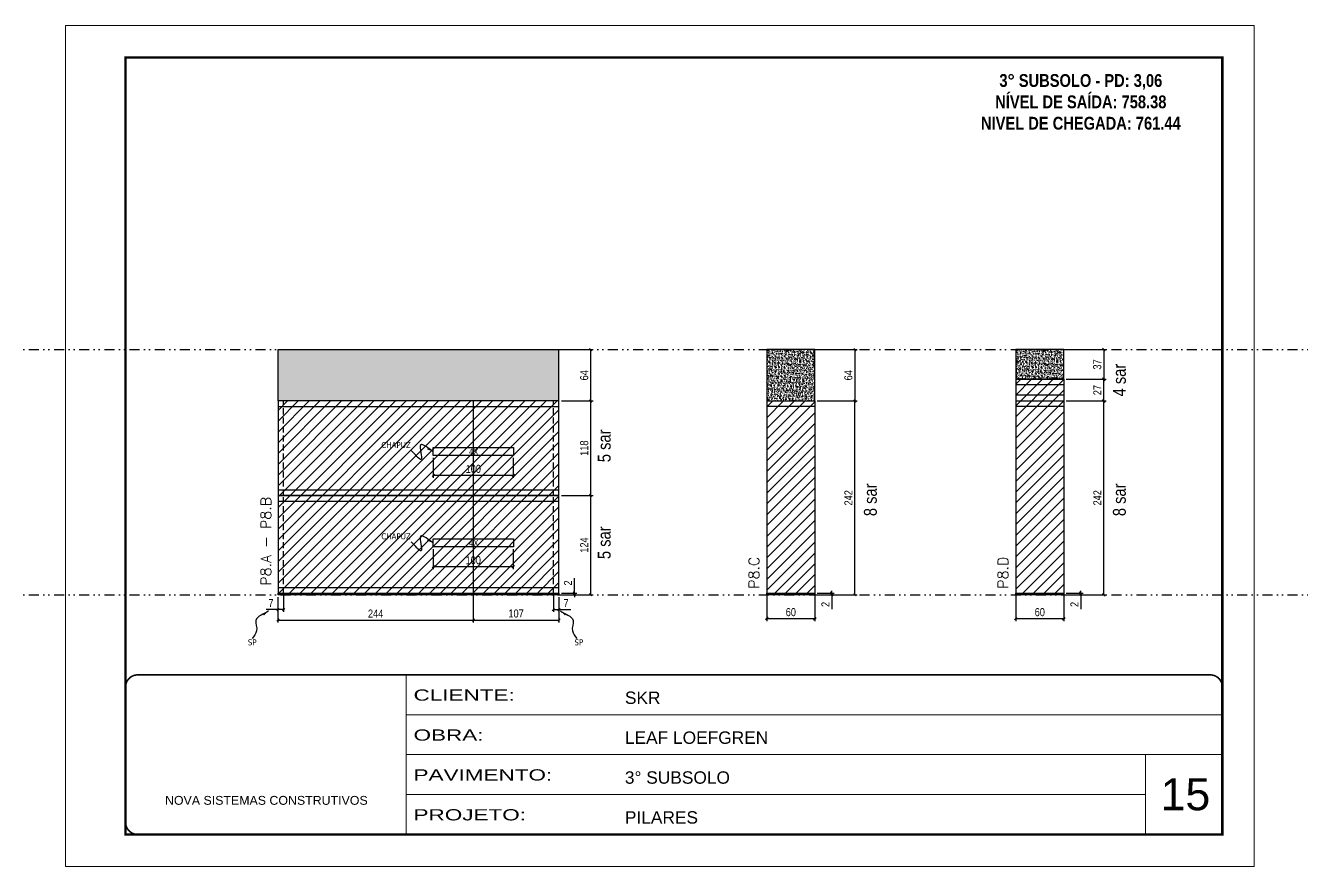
# Model space of a CAD drawing. Header units: millimetres. Extents: x 13777 to 27878, y -21631 to 6985.
# Drawn here: x 17547 to 19142, y 2489 to 3539 of the extents above; entities that cross this region are included whole.
import ezdxf

# ---------------------------------------------------------------- set-up
doc = ezdxf.new("R2010")
doc.units = ezdxf.units.MM
for name, pattern in [('CONTINUO', [0]), ('DASHED', [0.75, 0.5, -0.25]), ('DIVIDE2', [0.625, 0.25, -0.125, 0, -0.125, 0, -0.125]), ('HIDDEN', [0.375, 0.25, -0.125])]:
    doc.linetypes.add(name, pattern=pattern)
for name, color, linetype, lineweight in [('CARIMBO', 255, 'Continuous', 9), ('Folhas', 255, 'Continuous', 9), ('Hachura', 251, 'Continuous', 9), ('SARRAFO DE PRESSAO', 251, 'DASHED', 9), ('Texto Seção', 7, 'Continuous', 15)]:
    doc.layers.add(name, color=color, linetype=linetype, lineweight=lineweight)
for name, color, linetype in [('COTA', 241, 'Continuous'), ('NOMENCLATURA', 7, 'Continuous'), ('Nível', 160, 'Continuous'), ('Painéis', 200, 'Continuous'), ('Romaneio', 10, 'Continuous'), ('SARR_2.2x10', 60, 'Continuous'), ('SARR_2.2x7', 40, 'Continuous'), ('Sarrafo de Pressão', 42, 'HIDDEN'), ('texto', 7, 'Continuous')]:
    doc.layers.add(name, color=color, linetype=linetype)
doc.styles.add('ARIAL', font='arial.ttf')
doc.styles.add('ARIAL_NARROW', font='ARIALN.TTF', dxfattribs={"height": 0.2})
doc.styles.add('COTA TECNICA', font='techl___.ttf', dxfattribs={"height": 10})
doc.styles.add('COTA TECNICA-50', font='techl___.ttf', dxfattribs={"height": 10})
doc.styles.add('REGUA-120', font='ROMANS.shx', dxfattribs={"height": 15})
doc.styles.add('ROMANC', font='techb___.ttf', dxfattribs={"height": 2.5})
doc.styles.get("Standard").update_dxf_attribs({"font": 'arial.ttf'})
doc.styles.add('Tecnologia', font='')
doc.styles.get('Tecnologia').set_extended_font_data('Forgotten Futurist')
doc.dimstyles.new('COTA PAINEL-50', dxfattribs={"dimtxt": 10, "dimasz": 3, "dimexe": 3, "dimexo": 3, "dimgap": 3, "dimtad": 1, "dimdec": 1, "dimzin": 12, "dimdsep": 46, "dimtxsty": 'COTA TECNICA-50', "dimblk1": 'OBLIQUE', "dimblk2": 'OBLIQUE', "dimsah": 1, "dimcen": 0.9, "dimclrd": 4, "dimclre": 4, "dimclrt": 240, "dimadec": 1, "dimazin": 3, "dimtfac": 1, "dimtdec": 1, "dimtmove": 0, "dimatfit": 3, "dimfxl": 1, "dimtolj": 1, "dimtzin": 12, "dimarcsym": 0})
doc.dimstyles.new('PAINEL', dxfattribs={"dimtxt": 10, "dimasz": 3, "dimexe": 3, "dimexo": 3, "dimgap": 3, "dimtad": 1, "dimdec": 1, "dimzin": 12, "dimdsep": 46, "dimtxsty": 'COTA TECNICA', "dimblk1": 'OBLIQUE', "dimblk2": 'OBLIQUE', "dimsah": 1, "dimcen": 0.9, "dimclrd": 4, "dimclre": 4, "dimclrt": 240, "dimadec": 1, "dimazin": 3, "dimtfac": 1, "dimtdec": 1, "dimtmove": 0, "dimatfit": 3, "dimfxl": 1, "dimtolj": 1, "dimtzin": 12, "dimarcsym": 0})
doc.dimstyles.get("Standard").update_dxf_attribs({"dimtxt": 0.18, "dimasz": 0.18, "dimexe": 0.18, "dimexo": 0.0625, "dimgap": 0.09, "dimtad": 0, "dimtih": 1, "dimtoh": 1, "dimdec": 4, "dimzin": 0, "dimdsep": 46, "dimtxsty": 'Standard', "dimcen": 0.09, "dimadec": 0, "dimazin": 0, "dimtfac": 1, "dimtdec": 4, "dimtofl": 0, "dimtmove": 0, "dimatfit": 3, "dimfxl": 1, "dimtolj": 1, "dimtzin": 0, "dimarcsym": 0})

# ---------------------------------------------------------------- blocks, each defined once
blk = doc.blocks.new('9999999999')
at = {"color": 30, "linetype": 'CONTINUO'}
for p, q in [((98564.6, 34230.2), (98564.6, 34429.4)), ((98564.6, 34379.6), (99584, 34379.6)), ((98564.6, 34329.8), (99488, 34329.8)), ((99584, 34329.8), (99488, 34329.8)), ((99488, 34329.8), (99488, 34230.2)), ((98564.6, 34280), (99488, 34280))]:
    blk.add_line(p, q, dxfattribs=at)
at = {"color": 30, "linetype": 'CONTINUO', "const_width": 2}
blk.add_lwpolyline([(99584, 34230.2), (99584, 34414.4, 0.414214), (99569, 34429.4), (98229, 34429.4, 0.414214), (98214, 34414.4), (98214, 34245.2, 0.414214), (98229, 34230.2), (99584, 34230.2)], format="xyb", dxfattribs=at)
at = {"layer": 'Folhas'}
blk.add_lwpolyline([(98139, 34190.2), (99624, 34190.2), (99624, 35240.2), (98139, 35240.2)], close=True, dxfattribs=at)
at = {"layer": 'Folhas', "color": 30, "const_width": 3}
blk.add_lwpolyline([(98214, 34230.2), (99584, 34230.2), (99584, 35200.2), (98214, 35200.2)], close=True, dxfattribs=at)
at = {"color": 7, "linetype": 'Continuous', "ltscale": 5, "style": 'ARIAL'}
for s, height, p in [('SKR', 15.48, (98837.7, 34393.1)), ('LEAF LOEFGREN', 15.483, (98837.7, 34343.3)), ('3° SUBSOLO', 15.48, (98837.7, 34293.5)), ('NOVA SISTEMAS CONSTRUTIVOS', 11.059, (98263.2, 34267.2)), ('PILARES', 15.48, (98837.7, 34243.7))]:
    blk.add_text(s, height=height, dxfattribs=at).set_placement(p)
at = {"layer": 'Folhas', "color": 7, "style": 'Tecnologia', "width": 1.5}
for s, p in [('CLIENTE:', (98573.7, 34397.2)), ('OBRA:', (98573.7, 34347.3)), ('PAVIMENTO:', (98573.7, 34297.5)), ('PROJETO:', (98573.7, 34247.7))]:
    blk.add_text(s, height=14, dxfattribs=at).set_placement(p)
blk = doc.blocks.new('_Oblique')
at = {"color": 0, "linetype": 'ByBlock', "lineweight": -2}
blk.add_line((-0.5, -0.5), (0.5, 0.5), dxfattribs=at)
blk = doc.blocks.new('*D1278')
at = {"layer": 'COTA', "color": 4, "lineweight": -2, "transparency": 16777216}
for p, q in [((17862.3, 2825.3), (17862.3, 2806.8)), ((17869.3, 2827.3), (17869.3, 2806.8)), ((17862.3, 2809.8), (17847.6, 2809.8)), ((17869.3, 2809.8), (17862.3, 2809.8))]:
    blk.add_line(p, q, dxfattribs=at)
at = {"layer": 'Defpoints', "color": 0, "transparency": 16777216}
for p in [(17862.3, 2828.3), (17869.3, 2830.3), (17862.3, 2809.8)]:
    blk.add_point(p, dxfattribs=at)
at = {"layer": 'COTA', "color": 4, "lineweight": -2, "transparency": 16777216, "xscale": 3, "yscale": 3, "zscale": 3, "rotation": 180}
blk.add_blockref('_Oblique', (17862.3, 2809.8), dxfattribs=at)
at = {"layer": 'COTA', "color": 4, "lineweight": -2, "transparency": 16777216, "xscale": 3, "yscale": 3, "zscale": 3}
blk.add_blockref('_Oblique', (17869.3, 2809.8), dxfattribs=at)
at = {"layer": 'COTA', "color": 240, "transparency": 16777216, "insert": (17853.5, 2817.8), "char_height": 10, "attachment_point": 5, "style": 'COTA TECNICA-50'}
blk.add_mtext('\\A1;7', dxfattribs=at)
blk = doc.blocks.new('*D1279')
at = {"layer": 'COTA', "color": 4, "lineweight": -2, "transparency": 16777216}
for p, q in [((18206.3, 2827.3), (18206.3, 2806.8)), ((18213.3, 2825.3), (18213.3, 2806.8)), ((18206.3, 2809.8), (18213.3, 2809.8)), ((18213.3, 2809.8), (18228.1, 2809.8))]:
    blk.add_line(p, q, dxfattribs=at)
at = {"layer": 'Defpoints', "color": 0, "transparency": 16777216}
for p in [(18206.3, 2830.3), (18213.3, 2828.3), (18213.3, 2809.8)]:
    blk.add_point(p, dxfattribs=at)
at = {"layer": 'COTA', "color": 4, "lineweight": -2, "transparency": 16777216, "xscale": 3, "yscale": 3, "zscale": 3, "rotation": 180}
blk.add_blockref('_Oblique', (18206.3, 2809.8), dxfattribs=at)
at = {"layer": 'COTA', "color": 4, "lineweight": -2, "transparency": 16777216, "xscale": 3, "yscale": 3, "zscale": 3}
blk.add_blockref('_Oblique', (18213.3, 2809.8), dxfattribs=at)
at = {"layer": 'COTA', "color": 240, "transparency": 16777216, "insert": (18222.2, 2817.8), "char_height": 10, "attachment_point": 5, "style": 'COTA TECNICA-50'}
blk.add_mtext('\\A1;7', dxfattribs=at)
blk = doc.blocks.new('*D1280')
at = {"layer": 'Defpoints', "color": 0, "linetype": 'ByBlock', "transparency": 16777216}
for p in [(18213.3, 2952.3), (18253, 2952.3), (18213.3, 2828.3)]:
    blk.add_point(p, dxfattribs=at)
at = {"layer": 'Romaneio', "color": 4, "linetype": 'ByBlock', "lineweight": -2, "transparency": 16777216}
for p, q in [((18216.3, 2952.3), (18256, 2952.3)), ((18253, 2828.3), (18253, 2952.3)), ((18216.3, 2828.3), (18256, 2828.3))]:
    blk.add_line(p, q, dxfattribs=at)
at = {"layer": 'Romaneio', "color": 4, "linetype": 'ByBlock', "lineweight": -2, "transparency": 16777216, "xscale": 3, "yscale": 3, "zscale": 3}
for p, rotation in [((18253, 2952.3), 90), ((18253, 2828.3), 270)]:
    blk.add_blockref('_Oblique', p, dxfattribs=dict(at, rotation=rotation))
at = {"layer": 'Romaneio', "color": 240, "linetype": 'ByBlock', "transparency": 16777216, "insert": (18244.9, 2890.3), "char_height": 10, "attachment_point": 5, "rotation": 90, "style": 'COTA TECNICA'}
blk.add_mtext('\\A1;124', dxfattribs=at)
blk = doc.blocks.new('*D1281')
at = {"layer": 'Defpoints', "color": 0, "linetype": 'ByBlock', "transparency": 16777216}
for p in [(18213.3, 2952.3), (18253, 2952.3), (18213.3, 2828.3)]:
    blk.add_point(p, dxfattribs=at)
at = {"layer": 'Romaneio', "color": 4, "linetype": 'ByBlock', "lineweight": -2, "transparency": 16777216}
for p, q in [((18216.3, 2952.3), (18256, 2952.3)), ((18253, 2828.3), (18253, 2952.3)), ((18216.3, 2828.3), (18256, 2828.3))]:
    blk.add_line(p, q, dxfattribs=at)
at = {"layer": 'Romaneio', "color": 4, "linetype": 'ByBlock', "lineweight": -2, "transparency": 16777216, "xscale": 3, "yscale": 3, "zscale": 3}
for p, rotation in [((18253, 2952.3), 90), ((18253, 2828.3), 270)]:
    blk.add_blockref('_Oblique', p, dxfattribs=dict(at, rotation=rotation))
at = {"layer": 'Romaneio', "color": 240, "linetype": 'ByBlock', "transparency": 16777216, "insert": (18244.9, 2890.3), "char_height": 10, "attachment_point": 5, "rotation": 90, "style": 'COTA TECNICA'}
blk.add_mtext('\\A1;124', dxfattribs=at)
blk = doc.blocks.new('*D1282')
at = {"layer": 'COTA', "color": 4, "lineweight": -2, "transparency": 16777216}
for p, q in [((18216.3, 3070.3), (18256, 3070.3)), ((18253, 2952.3), (18253, 3070.3)), ((18216.3, 2952.3), (18256, 2952.3))]:
    blk.add_line(p, q, dxfattribs=at)
at = {"layer": 'Defpoints', "color": 0, "transparency": 16777216}
for p in [(18213.3, 3070.3), (18253, 3070.3), (18213.3, 2952.3)]:
    blk.add_point(p, dxfattribs=at)
at = {"layer": 'COTA', "color": 4, "lineweight": -2, "transparency": 16777216, "xscale": 3, "yscale": 3, "zscale": 3}
for p, rotation in [((18253, 3070.3), 90), ((18253, 2952.3), 270)]:
    blk.add_blockref('_Oblique', p, dxfattribs=dict(at, rotation=rotation))
at = {"layer": 'COTA', "color": 240, "transparency": 16777216, "insert": (18244.9, 3011.3), "char_height": 10, "attachment_point": 5, "rotation": 90, "style": 'COTA TECNICA-50'}
blk.add_mtext('\\A1;118', dxfattribs=at)
blk = doc.blocks.new('*D1283')
at = {"layer": 'COTA', "color": 4, "lineweight": -2, "transparency": 16777216}
for p, q in [((18232.6, 2830.3), (18232.6, 2849.1)), ((18216.3, 2830.3), (18235.6, 2830.3)), ((18216.3, 2828.3), (18235.6, 2828.3)), ((18232.6, 2828.3), (18232.6, 2830.3)), ((18232.6, 2828.3), (18232.6, 2825.3))]:
    blk.add_line(p, q, dxfattribs=at)
at = {"layer": 'Defpoints', "color": 0, "transparency": 16777216}
for p in [(18213.3, 2830.3), (18213.3, 2828.3), (18232.6, 2828.3)]:
    blk.add_point(p, dxfattribs=at)
at = {"layer": 'COTA', "color": 4, "lineweight": -2, "transparency": 16777216, "xscale": 3, "yscale": 3, "zscale": 3}
for p, rotation in [((18232.6, 2830.3), 270), ((18232.6, 2828.3), 90)]:
    blk.add_blockref('_Oblique', p, dxfattribs=dict(at, rotation=rotation))
at = {"layer": 'COTA', "color": 240, "transparency": 16777216, "insert": (18224.6, 2843), "char_height": 10, "attachment_point": 5, "rotation": 90, "style": 'COTA TECNICA-50'}
blk.add_mtext('\\A1;2', dxfattribs=at)
blk = doc.blocks.new('*D1290')
at = {"layer": 'COTA', "color": 4, "lineweight": -2, "transparency": 16777216}
for p, q in [((17862.3, 2825.3), (17862.3, 2793.7)), ((18106.3, 2827.3), (18106.3, 2793.7)), ((17862.3, 2796.7), (18106.3, 2796.7))]:
    blk.add_line(p, q, dxfattribs=at)
at = {"layer": 'Defpoints', "color": 0, "transparency": 16777216}
for p in [(17862.3, 2828.3), (18106.3, 2830.3), (18106.3, 2796.7)]:
    blk.add_point(p, dxfattribs=at)
at = {"layer": 'COTA', "color": 4, "lineweight": -2, "transparency": 16777216, "xscale": 3, "yscale": 3, "zscale": 3, "rotation": 180}
blk.add_blockref('_Oblique', (17862.3, 2796.7), dxfattribs=at)
at = {"layer": 'COTA', "color": 4, "lineweight": -2, "transparency": 16777216, "xscale": 3, "yscale": 3, "zscale": 3}
blk.add_blockref('_Oblique', (18106.3, 2796.7), dxfattribs=at)
at = {"layer": 'COTA', "color": 240, "transparency": 16777216, "insert": (17984.3, 2804.8), "char_height": 10, "attachment_point": 5, "style": 'COTA TECNICA-50'}
blk.add_mtext('\\A1;244', dxfattribs=at)
blk = doc.blocks.new('*D1291')
at = {"layer": 'COTA', "color": 4, "lineweight": -2, "transparency": 16777216}
for p, q in [((18106.3, 2827.3), (18106.3, 2793.7)), ((18213.3, 2825.3), (18213.3, 2793.7)), ((18106.3, 2796.7), (18213.3, 2796.7))]:
    blk.add_line(p, q, dxfattribs=at)
at = {"layer": 'Defpoints', "color": 0, "transparency": 16777216}
for p in [(18106.3, 2830.3), (18213.3, 2828.3), (18213.3, 2796.7)]:
    blk.add_point(p, dxfattribs=at)
at = {"layer": 'COTA', "color": 4, "lineweight": -2, "transparency": 16777216, "xscale": 3, "yscale": 3, "zscale": 3, "rotation": 180}
blk.add_blockref('_Oblique', (18106.3, 2796.7), dxfattribs=at)
at = {"layer": 'COTA', "color": 4, "lineweight": -2, "transparency": 16777216, "xscale": 3, "yscale": 3, "zscale": 3}
blk.add_blockref('_Oblique', (18213.3, 2796.7), dxfattribs=at)
at = {"layer": 'COTA', "color": 240, "transparency": 16777216, "insert": (18159.8, 2804.8), "char_height": 10, "attachment_point": 5, "style": 'COTA TECNICA-50'}
blk.add_mtext('\\A1;107', dxfattribs=at)
blk = doc.blocks.new('*D1292')
at = {"layer": 'COTA', "color": 4, "linetype": 'ByBlock', "lineweight": -2, "transparency": 16777216}
for p, q in [((18056.3, 2885.1), (18056.3, 2860.2)), ((18156.3, 2885.1), (18156.3, 2860.2)), ((18156.3, 2863.2), (18056.3, 2863.2))]:
    blk.add_line(p, q, dxfattribs=at)
at = {"layer": 'Defpoints', "color": 0, "linetype": 'ByBlock', "transparency": 16777216}
for p in [(18056.3, 2888.1), (18156.3, 2888.1), (18056.3, 2863.2)]:
    blk.add_point(p, dxfattribs=at)
at = {"layer": 'COTA', "color": 4, "linetype": 'ByBlock', "lineweight": -2, "transparency": 16777216, "xscale": 3, "yscale": 3, "zscale": 3, "rotation": 180}
blk.add_blockref('_Oblique', (18056.3, 2863.2), dxfattribs=at)
at = {"layer": 'COTA', "color": 4, "linetype": 'ByBlock', "lineweight": -2, "transparency": 16777216, "xscale": 3, "yscale": 3, "zscale": 3}
blk.add_blockref('_Oblique', (18156.3, 2863.2), dxfattribs=at)
at = {"layer": 'COTA', "color": 240, "linetype": 'ByBlock', "transparency": 16777216, "insert": (18106.3, 2871.3), "char_height": 10, "attachment_point": 5, "style": 'COTA TECNICA'}
blk.add_mtext('\\A1;100', dxfattribs=at)
blk = doc.blocks.new('*D1293')
at = {"layer": 'COTA', "color": 4, "linetype": 'ByBlock', "lineweight": -2, "transparency": 16777216}
for p, q in [((18056.3, 2999.2), (18056.3, 2974.3)), ((18156.3, 2999.2), (18156.3, 2974.3)), ((18156.3, 2977.3), (18056.3, 2977.3))]:
    blk.add_line(p, q, dxfattribs=at)
at = {"layer": 'Defpoints', "color": 0, "linetype": 'ByBlock', "transparency": 16777216}
for p in [(18056.3, 3002.2), (18156.3, 3002.2), (18056.3, 2977.3)]:
    blk.add_point(p, dxfattribs=at)
at = {"layer": 'COTA', "color": 4, "linetype": 'ByBlock', "lineweight": -2, "transparency": 16777216, "xscale": 3, "yscale": 3, "zscale": 3, "rotation": 180}
blk.add_blockref('_Oblique', (18056.3, 2977.3), dxfattribs=at)
at = {"layer": 'COTA', "color": 4, "linetype": 'ByBlock', "lineweight": -2, "transparency": 16777216, "xscale": 3, "yscale": 3, "zscale": 3}
blk.add_blockref('_Oblique', (18156.3, 2977.3), dxfattribs=at)
at = {"layer": 'COTA', "color": 240, "linetype": 'ByBlock', "transparency": 16777216, "insert": (18106.3, 2985.4), "char_height": 10, "attachment_point": 5, "style": 'COTA TECNICA'}
blk.add_mtext('\\A1;100', dxfattribs=at)
blk = doc.blocks.new('*D1294')
at = {"layer": 'COTA', "color": 4, "lineweight": -2, "transparency": 16777216}
for p, q in [((18216.3, 3134.3), (18256, 3134.3)), ((18253, 3070.3), (18253, 3134.3)), ((18216.3, 3070.3), (18256, 3070.3))]:
    blk.add_line(p, q, dxfattribs=at)
at = {"layer": 'Defpoints', "color": 0, "transparency": 16777216}
for p in [(18213.3, 3134.3), (18253, 3134.3), (18213.3, 3070.3)]:
    blk.add_point(p, dxfattribs=at)
at = {"layer": 'COTA', "color": 4, "lineweight": -2, "transparency": 16777216, "xscale": 3, "yscale": 3, "zscale": 3}
for p, rotation in [((18253, 3134.3), 90), ((18253, 3070.3), 270)]:
    blk.add_blockref('_Oblique', p, dxfattribs=dict(at, rotation=rotation))
at = {"layer": 'COTA', "color": 240, "transparency": 16777216, "insert": (18244.9, 3102.3), "char_height": 10, "attachment_point": 5, "rotation": 90, "style": 'COTA TECNICA'}
blk.add_mtext('\\A1;64', dxfattribs=at)
blk = doc.blocks.new('*D1284')
at = {"layer": 'COTA', "color": 4, "lineweight": -2, "transparency": 16777216}
for p, q in [((18473, 2827.3), (18473, 2795.4)), ((18533, 2827.3), (18533, 2795.4)), ((18473, 2798.4), (18533, 2798.4))]:
    blk.add_line(p, q, dxfattribs=at)
at = {"layer": 'Defpoints', "color": 0, "transparency": 16777216}
for p in [(18473, 2830.3), (18533, 2830.3), (18533, 2798.4)]:
    blk.add_point(p, dxfattribs=at)
at = {"layer": 'COTA', "color": 4, "lineweight": -2, "transparency": 16777216, "xscale": 3, "yscale": 3, "zscale": 3, "rotation": 180}
blk.add_blockref('_Oblique', (18473, 2798.4), dxfattribs=at)
at = {"layer": 'COTA', "color": 4, "lineweight": -2, "transparency": 16777216, "xscale": 3, "yscale": 3, "zscale": 3}
blk.add_blockref('_Oblique', (18533, 2798.4), dxfattribs=at)
at = {"layer": 'COTA', "color": 240, "transparency": 16777216, "insert": (18503, 2806.5), "char_height": 10, "attachment_point": 5, "style": 'COTA TECNICA'}
blk.add_mtext('\\A1;60', dxfattribs=at)
blk = doc.blocks.new('*D1285')
at = {"layer": 'COTA', "color": 4, "lineweight": -2, "transparency": 16777216}
for p, q in [((18536, 2830.3), (18557.2, 2830.3)), ((18536, 2828.3), (18557.2, 2828.3)), ((18554.2, 2830.3), (18554.2, 2833.3)), ((18554.2, 2830.3), (18554.2, 2828.3)), ((18554.2, 2828.3), (18554.2, 2810.2))]:
    blk.add_line(p, q, dxfattribs=at)
at = {"layer": 'Defpoints', "color": 0, "transparency": 16777216}
for p in [(18533, 2830.3), (18533, 2828.3), (18554.2, 2830.3)]:
    blk.add_point(p, dxfattribs=at)
at = {"layer": 'COTA', "color": 4, "lineweight": -2, "transparency": 16777216, "xscale": 3, "yscale": 3, "zscale": 3}
for p, rotation in [((18554.2, 2830.3), 270), ((18554.2, 2828.3), 90)]:
    blk.add_blockref('_Oblique', p, dxfattribs=dict(at, rotation=rotation))
at = {"layer": 'COTA', "color": 240, "transparency": 16777216, "insert": (18546.2, 2816.2), "char_height": 10, "attachment_point": 5, "rotation": 90, "style": 'COTA TECNICA-50'}
blk.add_mtext('\\A1;2', dxfattribs=at)
blk = doc.blocks.new('*D1295')
at = {"layer": 'COTA', "color": 4, "linetype": 'ByBlock', "lineweight": -2, "transparency": 16777216}
for p, q in [((18536, 3134.3), (18586, 3134.3)), ((18583, 3134.3), (18583, 3070.3)), ((18536, 3070.3), (18586, 3070.3))]:
    blk.add_line(p, q, dxfattribs=at)
at = {"layer": 'Defpoints', "color": 0, "linetype": 'ByBlock', "transparency": 16777216}
for p in [(18533, 3134.3), (18533, 3070.3), (18583, 3070.3)]:
    blk.add_point(p, dxfattribs=at)
at = {"layer": 'COTA', "color": 4, "linetype": 'ByBlock', "lineweight": -2, "transparency": 16777216, "xscale": 3, "yscale": 3, "zscale": 3}
for p, rotation in [((18583, 3134.3), 90), ((18583, 3070.3), 270)]:
    blk.add_blockref('_Oblique', p, dxfattribs=dict(at, rotation=rotation))
at = {"layer": 'COTA', "color": 240, "linetype": 'ByBlock', "transparency": 16777216, "insert": (18574.9, 3102.3), "char_height": 10, "attachment_point": 5, "rotation": 90, "style": 'COTA TECNICA'}
blk.add_mtext('\\A1;64', dxfattribs=at)
blk = doc.blocks.new('*D1286')
at = {"layer": 'COTA', "color": 4, "lineweight": -2, "transparency": 16777216}
for p, q in [((18536, 3070.3), (18586, 3070.3)), ((18583, 2828.3), (18583, 3070.3)), ((18536, 2828.3), (18586, 2828.3))]:
    blk.add_line(p, q, dxfattribs=at)
at = {"layer": 'Defpoints', "color": 0, "transparency": 16777216}
for p in [(18533, 3070.3), (18583, 3070.3), (18533, 2828.3)]:
    blk.add_point(p, dxfattribs=at)
at = {"layer": 'COTA', "color": 4, "lineweight": -2, "transparency": 16777216, "xscale": 3, "yscale": 3, "zscale": 3}
for p, rotation in [((18583, 3070.3), 90), ((18583, 2828.3), 270)]:
    blk.add_blockref('_Oblique', p, dxfattribs=dict(at, rotation=rotation))
at = {"layer": 'COTA', "color": 240, "transparency": 16777216, "insert": (18574.9, 2949.3), "char_height": 10, "attachment_point": 5, "rotation": 90, "style": 'COTA TECNICA-50'}
blk.add_mtext('\\A1;242', dxfattribs=at)
blk = doc.blocks.new('*D1287')
at = {"layer": 'COTA', "color": 4, "lineweight": -2, "transparency": 16777216}
for p, q in [((18784, 2827.3), (18784, 2795.4)), ((18844, 2827.3), (18844, 2795.4)), ((18784, 2798.4), (18844, 2798.4))]:
    blk.add_line(p, q, dxfattribs=at)
at = {"layer": 'Defpoints', "color": 0, "transparency": 16777216}
for p in [(18784, 2830.3), (18844, 2830.3), (18844, 2798.4)]:
    blk.add_point(p, dxfattribs=at)
at = {"layer": 'COTA', "color": 4, "lineweight": -2, "transparency": 16777216, "xscale": 3, "yscale": 3, "zscale": 3, "rotation": 180}
blk.add_blockref('_Oblique', (18784, 2798.4), dxfattribs=at)
at = {"layer": 'COTA', "color": 4, "lineweight": -2, "transparency": 16777216, "xscale": 3, "yscale": 3, "zscale": 3}
blk.add_blockref('_Oblique', (18844, 2798.4), dxfattribs=at)
at = {"layer": 'COTA', "color": 240, "transparency": 16777216, "insert": (18814, 2806.5), "char_height": 10, "attachment_point": 5, "style": 'COTA TECNICA'}
blk.add_mtext('\\A1;60', dxfattribs=at)
blk = doc.blocks.new('*D1288')
at = {"layer": 'COTA', "color": 4, "lineweight": -2, "transparency": 16777216}
for p, q in [((18847, 2830.3), (18868.2, 2830.3)), ((18847, 2828.3), (18868.2, 2828.3)), ((18865.2, 2830.3), (18865.2, 2833.3)), ((18865.2, 2830.3), (18865.2, 2828.3)), ((18865.2, 2828.3), (18865.2, 2810.2))]:
    blk.add_line(p, q, dxfattribs=at)
at = {"layer": 'Defpoints', "color": 0, "transparency": 16777216}
for p in [(18844, 2830.3), (18844, 2828.3), (18865.2, 2830.3)]:
    blk.add_point(p, dxfattribs=at)
at = {"layer": 'COTA', "color": 4, "lineweight": -2, "transparency": 16777216, "xscale": 3, "yscale": 3, "zscale": 3}
for p, rotation in [((18865.2, 2830.3), 270), ((18865.2, 2828.3), 90)]:
    blk.add_blockref('_Oblique', p, dxfattribs=dict(at, rotation=rotation))
at = {"layer": 'COTA', "color": 240, "transparency": 16777216, "insert": (18857.2, 2816.2), "char_height": 10, "attachment_point": 5, "rotation": 90, "style": 'COTA TECNICA-50'}
blk.add_mtext('\\A1;2', dxfattribs=at)
blk = doc.blocks.new('*D1296')
at = {"layer": 'COTA', "color": 4, "linetype": 'ByBlock', "lineweight": -2, "transparency": 16777216}
for p, q in [((18847, 3134.3), (18897, 3134.3)), ((18894, 3134.3), (18894, 3097.3)), ((18847, 3097.3), (18897, 3097.3))]:
    blk.add_line(p, q, dxfattribs=at)
at = {"layer": 'Defpoints', "color": 0, "linetype": 'ByBlock', "transparency": 16777216}
for p in [(18844, 3134.3), (18844, 3097.3), (18894, 3097.3)]:
    blk.add_point(p, dxfattribs=at)
at = {"layer": 'COTA', "color": 4, "linetype": 'ByBlock', "lineweight": -2, "transparency": 16777216, "xscale": 3, "yscale": 3, "zscale": 3}
for p, rotation in [((18894, 3134.3), 90), ((18894, 3097.3), 270)]:
    blk.add_blockref('_Oblique', p, dxfattribs=dict(at, rotation=rotation))
at = {"layer": 'COTA', "color": 240, "linetype": 'ByBlock', "transparency": 16777216, "insert": (18885.8, 3115.8), "char_height": 10, "attachment_point": 5, "rotation": 90, "style": 'COTA TECNICA'}
blk.add_mtext('\\A1;37', dxfattribs=at)
blk = doc.blocks.new('*D1289')
at = {"layer": 'COTA', "color": 4, "lineweight": -2, "transparency": 16777216}
for p, q in [((18847, 3070.3), (18897, 3070.3)), ((18894, 2828.3), (18894, 3070.3)), ((18847, 2828.3), (18897, 2828.3))]:
    blk.add_line(p, q, dxfattribs=at)
at = {"layer": 'Defpoints', "color": 0, "transparency": 16777216}
for p in [(18844, 3070.3), (18894, 3070.3), (18844, 2828.3)]:
    blk.add_point(p, dxfattribs=at)
at = {"layer": 'COTA', "color": 4, "lineweight": -2, "transparency": 16777216, "xscale": 3, "yscale": 3, "zscale": 3}
for p, rotation in [((18894, 3070.3), 90), ((18894, 2828.3), 270)]:
    blk.add_blockref('_Oblique', p, dxfattribs=dict(at, rotation=rotation))
at = {"layer": 'COTA', "color": 240, "transparency": 16777216, "insert": (18885.9, 2949.3), "char_height": 10, "attachment_point": 5, "rotation": 90, "style": 'COTA TECNICA-50'}
blk.add_mtext('\\A1;242', dxfattribs=at)
blk = doc.blocks.new('*D1297')
at = {"layer": 'COTA', "color": 4, "lineweight": -2, "transparency": 16777216}
for p, q in [((18847, 3097.3), (18897, 3097.3)), ((18894, 3070.3), (18894, 3097.3)), ((18847, 3070.3), (18897, 3070.3))]:
    blk.add_line(p, q, dxfattribs=at)
at = {"layer": 'Defpoints', "color": 0, "transparency": 16777216}
for p in [(18844, 3097.3), (18894, 3097.3), (18844, 3070.3)]:
    blk.add_point(p, dxfattribs=at)
at = {"layer": 'COTA', "color": 4, "lineweight": -2, "transparency": 16777216, "xscale": 3, "yscale": 3, "zscale": 3}
for p, rotation in [((18894, 3097.3), 90), ((18894, 3070.3), 270)]:
    blk.add_blockref('_Oblique', p, dxfattribs=dict(at, rotation=rotation))
at = {"layer": 'COTA', "color": 240, "transparency": 16777216, "insert": (18885.9, 3083.8), "char_height": 10, "attachment_point": 5, "rotation": 90, "style": 'COTA TECNICA'}
blk.add_mtext('\\A1;27', dxfattribs=at)

msp = doc.modelspace()

# ---------------------------------------------------------------- hatches: boundary and pattern name
at = {"layer": 'COTA'}
h = msp.add_hatch(dxfattribs=at)
h.set_pattern_fill('AR-CONC', color=256, scale=0.03)
h.set_pattern_definition([(50, (-52.0648, -2327.15), (5.4655401, -0.4781726), [0.5715, -6.2865]), (355, (-52.065, -2327.15), (-1.0573026, 5.7317054), [0.4572, -5.0292175]), (100.451445, (-51.6093, -2327.19), (4.4082374, 5.2535326), [0.4857003, -5.3427073]), (46.1842, (-52.065, -2325.626), (8.1323712, -1.2612698), [0.85725, -9.42975]), (96.635558, (-51.387, -2325.731), (7.122124, 7.4227837), [0.7285507, -8.0140682]), (351.18415, (-52.065, -2325.626), (7.122124, 7.4227837), [0.685799, -7.543792]), (21, (-51.3028, -2326.007), (4.5484317, -3.0679559), [0.5715, -6.2865]), (326, (-51.303, -2326.007), (1.8540609, 5.525639), [0.4572, -5.0292]), (71.451445, (-50.9237, -2326.263), (6.4024926, 2.457683), [0.4857003, -5.3426981]), (37.5, (-52.0648, -2327.1502), (0.0926581, 2.53665117), [0, -4.96824, 0, -5.1054, 0, -5.04825]), (7.5, (-52.0648, -2327.1502), (2.00458988, 3.00541724), [0, -2.91084, 0, -4.85394, 0, -1.92405]), (327.5, (-53.764, -2327.1502), (4.06771786, -0.17186232), [0, -1.905, 0, -5.9436, 0, -7.8867]), (317.5, (-54.526, -2327.1502), (4.44387544, 0.7627947), [0, -2.4765, 0, -3.94716, 0, -5.6007])])
h.paths.add_polyline_path([(17862.35, 3134.29), (17862.35, 3070.29), (18213.35, 3070.29), (18213.35, 3134.29)])
h = msp.add_hatch(dxfattribs=at)
h.set_pattern_fill('AR-CONC', color=256, scale=0.03)
h.set_pattern_definition([(50, (-341.7775, -1178.575), (5.4655401, -0.4781726), [0.5715, -6.2865]), (355, (-341.7775, -1178.575), (-1.0573026, 5.7317054), [0.4572, -5.0292175]), (100.451445, (-341.322, -1178.615), (4.4082374, 5.2535326), [0.4857003, -5.3427073]), (46.1842, (-341.7775, -1177.051), (8.1323712, -1.2612698), [0.85725, -9.42975]), (96.635558, (-341.1, -1177.156), (7.122124, 7.4227837), [0.7285507, -8.0140682]), (351.18415, (-341.7775, -1177.051), (7.122124, 7.4227837), [0.685799, -7.543792]), (21, (-341.0155, -1177.432), (4.5484317, -3.0679559), [0.5715, -6.2865]), (326, (-341.0155, -1177.432), (1.8540609, 5.525639), [0.4572, -5.0292]), (71.451445, (-340.6364, -1177.688), (6.4024926, 2.457683), [0.4857003, -5.3426981]), (37.5, (-341.7775, -1178.5751), (0.0926581, 2.53665117), [0, -4.96824, 0, -5.1054, 0, -5.04825]), (7.5, (-341.7775, -1178.575), (2.00458988, 3.00541724), [0, -2.91084, 0, -4.85394, 0, -1.92405]), (327.5, (-343.4767, -1178.5751), (4.06771786, -0.17186232), [0, -1.905, 0, -5.9436, 0, -7.8867]), (317.5, (-344.2387, -1178.575), (4.44387544, 0.7627947), [0, -2.4765, 0, -3.94716, 0, -5.6007])])
h.paths.add_polyline_path([(18532.97, 3134.29), (18472.97, 3134.29), (18472.97, 3070.29), (18532.97, 3070.29)])
h = msp.add_hatch(dxfattribs=at)
h.set_pattern_fill('AR-CONC', color=256, scale=0.03)
h.set_pattern_definition([(50, (-20.7145, -1178.575), (5.4655401, -0.4781726), [0.5715, -6.2865]), (355, (-20.7145, -1178.575), (-1.0573026, 5.7317054), [0.4572, -5.0292175]), (100.451445, (-20.259, -1178.615), (4.4082374, 5.2535326), [0.4857003, -5.3427073]), (46.1842, (-20.7145, -1177.051), (8.1323712, -1.2612698), [0.85725, -9.42975]), (96.635558, (-20.037, -1177.156), (7.122124, 7.4227837), [0.7285507, -8.0140682]), (351.18415, (-20.7145, -1177.051), (7.122124, 7.4227837), [0.685799, -7.543792]), (21, (-19.9525, -1177.432), (4.5484317, -3.0679559), [0.5715, -6.2865]), (326, (-19.9525, -1177.432), (1.8540609, 5.525639), [0.4572, -5.0292]), (71.451445, (-19.5735, -1177.688), (6.4024926, 2.457683), [0.4857003, -5.3426981]), (37.5, (-20.7145, -1178.5751), (0.0926581, 2.53665117), [0, -4.96824, 0, -5.1054, 0, -5.04825]), (7.5, (-20.7145, -1178.575), (2.00458988, 3.00541724), [0, -2.91084, 0, -4.85394, 0, -1.92405]), (327.5, (-22.4138, -1178.5751), (4.06771786, -0.17186232), [0, -1.905, 0, -5.9436, 0, -7.8867]), (317.5, (-23.1758, -1178.575), (4.44387544, 0.7627947), [0, -2.4765, 0, -3.94716, 0, -5.6007])])
h.paths.add_polyline_path([(18844.03, 3134.29), (18784.03, 3134.29), (18784.03, 3097.29), (18844.03, 3097.29)])
at = {"layer": 'Hachura', "linetype": 'ByBlock'}
h = msp.add_hatch(dxfattribs=at)
h.set_pattern_fill('ANSI31', color=256, scale=3)
h.paths.add_polyline_path([(18106.35, 2952.29), (18106.35, 3070.29), (17862.35, 3070.29), (17862.35, 2952.29)])
h.paths.add_polyline_path([(18213.35, 3070.29), (18106.35, 3070.29), (18106.35, 2952.29), (18213.35, 2952.29)])
h.paths.add_polyline_path([(18213.35, 2952.29), (18106.35, 2952.29), (18106.35, 2830.29), (18213.35, 2830.29)])
h.paths.add_polyline_path([(17862.35, 2952.29), (17862.35, 2830.29), (18106.35, 2830.29), (18106.35, 2952.29)])
h.paths.add_polyline_path([(18532.97, 3070.31), (18472.97, 3070.31), (18472.97, 2830.29), (18532.97, 2830.29)])
h.paths.add_polyline_path([(18784.03, 2830.29), (18844.03, 2830.29), (18844.03, 3070.31), (18784.03, 3070.31)])
h.paths.add_polyline_path([(18784.03, 3097.29), (18784.03, 3070.31), (18844.03, 3070.31), (18844.03, 3097.29)])

# ---------------------------------------------------------------- linework, layer by layer
at = {"layer": 'COTA', "linetype": 'ByBlock'}
for p, q in [((17862.35, 3070.29), (17862.35, 3134.29)), ((17862.35, 3134.29), (18213.35, 3134.29)), ((18213.35, 3070.29), (18213.35, 3134.29)), ((18213.35, 3070.29), (18213.35, 3134.29))]:
    msp.add_line(p, q, dxfattribs=at)
for points in [[(18472.97, 3070.29), (18532.97, 3070.29), (18532.97, 3134.29), (18472.97, 3134.29)], [(18784.03, 3097.29), (18844.03, 3097.29), (18844.03, 3134.29), (18784.03, 3134.29)]]:
    msp.add_lwpolyline(points, close=True, dxfattribs=at)
at = {"layer": 'Nível', "color": 4, "linetype": 'DIVIDE2', "ltscale": 50}
for p, q in [((13777.11, 3134.29), (21531.15, 3134.29)), ((13777.11, 2828.29), (21531.15, 2828.29))]:
    msp.add_line(p, q, dxfattribs=at)
at = {"layer": 'Painéis'}
for p, q in [((18784.03, 3097.29), (18784.03, 2830.29)), ((18784.03, 3097.29), (18844.03, 3097.29)), ((18844.03, 3097.29), (18784.03, 3097.29)), ((18844.03, 3097.29), (18844.03, 2830.29)), ((18106.35, 3070.29), (18106.35, 2830.29)), ((18472.97, 3070.31), (18532.97, 3070.31)), ((18472.97, 3070.29), (18472.97, 2830.29)), ((18532.97, 3070.29), (18532.97, 2830.29)), ((18784.03, 3070.31), (18844.03, 3070.31)), ((18472.97, 2830.29), (18532.97, 2830.29)), ((18472.97, 2830.29), (18532.97, 2830.29)), ((18472.97, 2828.29), (18472.97, 2830.29)), ((18532.97, 2828.29), (18472.97, 2828.29)), ((18532.97, 2830.29), (18532.97, 2828.29)), ((18784.03, 2830.29), (18844.03, 2830.29)), ((18784.03, 2830.29), (18844.03, 2830.29)), ((18784.03, 2828.29), (18784.03, 2830.29)), ((18844.03, 2828.29), (18784.03, 2828.29)), ((18844.03, 2830.29), (18844.03, 2828.29))]:
    msp.add_line(p, q, dxfattribs=at)
for points in [[(18213.35, 3070.29), (17862.35, 3070.29), (17862.35, 2952.29), (18213.35, 2952.29)], [(18213.35, 2952.29), (17862.35, 2952.29), (17862.35, 2830.29), (18213.35, 2830.29)], [(18213.35, 2828.29), (17862.35, 2828.29), (17862.35, 2830.29), (18213.35, 2830.29)]]:
    msp.add_lwpolyline(points, close=True, dxfattribs=at)
at = {"layer": 'SARR_2.2x10'}
for points in [[(18056.35, 3012.21), (18156.35, 3012.21), (18156.35, 3002.21), (18056.35, 3002.21)], [(18056.35, 2898.13), (18156.35, 2898.13), (18156.35, 2888.13), (18056.35, 2888.13)]]:
    msp.add_lwpolyline(points, close=True, dxfattribs=at)
at = {"layer": 'SARR_2.2x7'}
for p, q in [((18844.03, 3090.29), (18784.03, 3090.29)), ((17862.35, 3063.29), (18106.35, 3063.29)), ((18106.35, 3063.29), (18213.35, 3063.29)), ((18532.97, 3063.31), (18472.97, 3063.31)), ((18844.03, 3077.31), (18784.03, 3077.31)), ((18844.03, 3063.31), (18784.03, 3063.31)), ((17862.35, 2959.29), (18106.35, 2959.29)), ((18106.35, 2959.29), (18213.35, 2959.29)), ((17862.35, 2945.29), (18106.35, 2945.29)), ((18106.35, 2945.29), (18213.35, 2945.29)), ((17862.35, 2837.29), (18106.35, 2837.29)), ((18106.35, 2837.29), (18213.35, 2837.29))]:
    msp.add_line(p, q, dxfattribs=at)
at = {"layer": 'Sarrafo de Pressão', "ltscale": 30}
for p, q in [((17869.35, 2952.29), (17869.35, 3070.29)), ((18206.35, 2952.29), (18206.35, 3070.29)), ((17869.35, 2830.29), (17869.35, 2952.29)), ((18206.35, 2830.29), (18206.35, 2952.29))]:
    msp.add_line(p, q, dxfattribs=at)

# ---------------------------------------------------------------- block references
at = {"layer": 'SARRAFO DE PRESSAO', "color": 6, "linetype": 'ByBlock'}
msp.add_blockref('9999999999', (-80542.01, -31701.2), dxfattribs=at)

# ---------------------------------------------------------------- texts
at = {"layer": 'CARIMBO', "style": 'ARIAL'}
msp.add_text('15', height=40, dxfattribs=at).set_placement((18964.83, 2559.15))
at = {"layer": 'NOMENCLATURA', "style": 'ARIAL_NARROW'}
for s, p in [('4 sar', (18921.41, 3075.9)), ('5 sar', (18277.86, 2993.8)), ('8 sar', (18610.35, 2926.4)), ('8 sar', (18921.41, 2926.4)), ('5 sar', (18277.86, 2872.8))]:
    msp.add_text(s, height=16, rotation=90, dxfattribs=at).set_placement(p)
at = {"layer": 'NOMENCLATURA', "color": 2, "insert": (18865.25, 3505.06), "char_height": 16, "attachment_point": 2, "style": 'ROMANC'}
msp.add_mtext_dynamic_manual_height_columns('\\P3° SUBSOLO - PD: 3,06\\PNÍVEL DE SAÍDA: 758.38\\PNIVEL DE CHEGADA: 761.44', width=300.2766, gutter_width=1, heights=[0], dxfattribs=at)
at = {"layer": 'texto', "color": 0, "char_height": 7.5, "attachment_point": 5}
for s, insert in [('{\\fTahoma|b0|i0|c0|p34;\\C4;CHAPUZ}', (18009.8, 3015.22)), ('{\\fTahoma|b0|i0|c0|p34;\\C4;4X}', (18106.74, 3006.92)), ('{\\fTahoma|b0|i0|c0|p34;\\C4;CHAPUZ}', (18009.8, 2901.14)), ('{\\fTahoma|b0|i0|c0|p34;\\C4;4X}', (18106.74, 2892.84)), ('{\\fTahoma|b0|i0|c0|p34;\\C4;SP}', (17830.1, 2768.79)), ('{\\fTahoma|b0|i0|c0|p34;\\C4;SP}', (18238.12, 2768.79))]:
    msp.add_mtext(s, dxfattribs=dict(at, insert=insert))
at = {"layer": 'Texto Seção', "char_height": 13, "attachment_point": 7, "rotation": 90, "style": 'REGUA-120'}
for s, insert, width in [('P8.A - P8.B', (17853.73, 2839.54), 285.3299), ('P8.C', (18463.51, 2835.7), 370.6998), ('P8.D', (18774.58, 2835.7), 370.6998)]:
    msp.add_mtext(s, dxfattribs=dict(at, insert=insert, width=width))

# ---------------------------------------------------------------- dimensions: what is measured, and where the dimension line sits
at = {"layer": 'COTA'}
for base, p1, p2, angle, dimstyle, picture, middle in [((18252.99, 3134.29), (18213.35, 3070.29), (18213.35, 3134.29), 90, 'PAINEL', '*D1294', (18244.89, 3102.29)), ((18894.02, 3097.29), (18844.03, 3070.31), (18844.03, 3097.29), 90, 'PAINEL', '*D1297', (18885.94, 3083.8)), ((18252.99, 3070.29), (18213.35, 2952.29), (18213.35, 3070.29), 90, 'COTA PAINEL-50', '*D1282', (18244.89, 3011.29)), ((18582.95, 3070.31), (18532.97, 2828.29), (18532.97, 3070.31), 90, 'COTA PAINEL-50', '*D1286', (18574.88, 2949.3)), ((18894.02, 3070.31), (18844.03, 2828.29), (18844.03, 3070.31), 90, 'COTA PAINEL-50', '*D1289', (18885.94, 2949.3)), ((17862.35, 2809.78), (17869.35, 2830.29), (17862.35, 2828.29), 180, 'COTA PAINEL-50', '*D1278', (17853.48, 2817.85))]:
    dim = msp.add_linear_dim(base=base, p1=p1, p2=p2, angle=angle, dimstyle=dimstyle, dxfattribs=at)
    dim.commit()
    dim.dimension.update_dxf_attribs({"geometry": picture, "text_midpoint": middle})
at = {"layer": 'COTA', "linetype": 'ByBlock'}
for base, p1, p2, picture, middle in [((18582.95, 3070.29), (18532.97, 3134.29), (18532.97, 3070.29), '*D1295', (18574.85, 3102.29)), ((18894.02, 3097.29), (18844.03, 3134.29), (18844.03, 3097.29), '*D1296', (18885.8, 3115.79))]:
    dim = msp.add_linear_dim(base=base, p1=p1, p2=p2, angle=90, dimstyle='PAINEL', dxfattribs=at)
    dim.commit()
    dim.dimension.update_dxf_attribs({"geometry": picture, "text_midpoint": middle})
for base, p1, p2, picture, middle in [((18056.35, 2977.28), (18156.35, 3002.21), (18056.35, 3002.21), '*D1293', (18106.35, 2985.38)), ((18056.35, 2863.2), (18156.35, 2888.13), (18056.35, 2888.13), '*D1292', (18106.35, 2871.3))]:
    dim = msp.add_linear_dim(base=base, p1=p1, p2=p2, dimstyle='PAINEL', dxfattribs=at)
    dim.commit()
    dim.dimension.update_dxf_attribs({"geometry": picture, "text_midpoint": middle})
at = {"layer": 'COTA'}
for base, p1, p2, picture, middle in [((18232.61, 2828.29), (18213.35, 2830.29), (18213.35, 2828.29), '*D1283', (18232.61, 2843.03)), ((18554.16, 2830.29), (18532.97, 2828.29), (18532.97, 2830.29), '*D1285', (18554.16, 2816.23)), ((18865.22, 2830.29), (18844.03, 2828.29), (18844.03, 2830.29), '*D1288', (18865.22, 2816.23))]:
    dim = msp.add_linear_dim(base=base, p1=p1, p2=p2, angle=90, dimstyle='COTA PAINEL-50', dxfattribs=at)
    dim.commit()
    dim.dimension.update_dxf_attribs({"geometry": picture, "text_midpoint": middle, "dimtype": 160})
for base, p1, p2, picture, middle in [((18106.35, 2796.73), (17862.35, 2828.29), (18106.35, 2830.29), '*D1290', (17984.35, 2804.8)), ((18213.35, 2796.73), (18106.35, 2830.29), (18213.35, 2828.29), '*D1291', (18159.85, 2804.83)), ((18213.35, 2809.78), (18206.35, 2830.29), (18213.35, 2828.29), '*D1279', (18222.21, 2817.85))]:
    dim = msp.add_linear_dim(base=base, p1=p1, p2=p2, dimstyle='COTA PAINEL-50', dxfattribs=at)
    dim.commit()
    dim.dimension.update_dxf_attribs({"geometry": picture, "text_midpoint": middle})
for base, p1, p2, picture, middle in [((18532.97, 2798.39), (18472.97, 2830.29), (18532.97, 2830.29), '*D1284', (18502.97, 2806.49)), ((18844.03, 2798.39), (18784.03, 2830.29), (18844.03, 2830.29), '*D1287', (18814.03, 2806.49))]:
    dim = msp.add_linear_dim(base=base, p1=p1, p2=p2, dimstyle='PAINEL', override={"dimarcsym": 2}, dxfattribs=at)
    dim.commit()
    dim.dimension.update_dxf_attribs({"geometry": picture, "text_midpoint": middle})
at = {"layer": 'Romaneio', "linetype": 'ByBlock'}
for picture in ['*D1280', '*D1281']:
    dim = msp.add_aligned_dim(p1=(18213.35, 2828.29), p2=(18213.35, 2952.29), distance=-39.64, dimstyle='PAINEL', dxfattribs=at)
    dim.commit()
    dim.dimension.update_dxf_attribs({"geometry": picture, "text_midpoint": (18244.92, 2890.29)})

# ---------------------------------------------------------------- leaders
at = {"layer": 'COTA', "path_type": 1}
for points in [[(18056.35, 3007.21), (18040.56, 3015.22), (18041.15, 2997.35), (18028.71, 3008.49)], [(18056.35, 2893.13), (18040.56, 2901.14), (18041.15, 2883.27), (18028.71, 2894.41)], [(17850.52, 2808.1), (17834.73, 2796.27), (17835.66, 2783.26), (17830.11, 2773.48)], [(18215.18, 2808.1), (18230.96, 2796.27), (18230.04, 2783.26), (18235.59, 2773.48)]]:
    msp.add_leader(points, dimstyle='Standard', override={"dimasz": 8}, dxfattribs=at)

doc.saveas('drawing.dxf')
